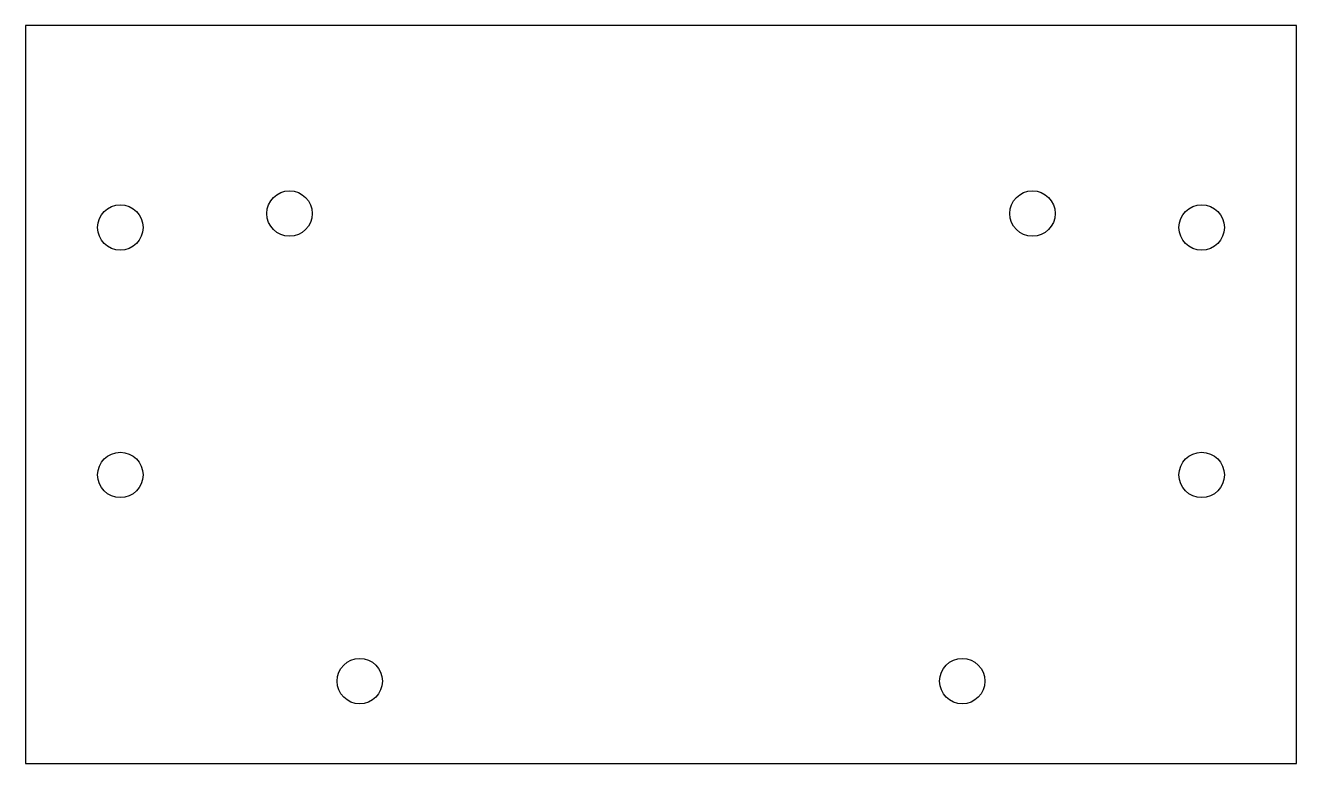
# Model space of a CAD drawing. Header units: millimetres. Extents: x 0 to 154, y 0 to 90.
import ezdxf

# ---------------------------------------------------------------- set-up
doc = ezdxf.new("R2010")
doc.units = ezdxf.units.MM
doc.layers.add('HOLES', color=7, linetype='Continuous')
doc.layers.add('OUTLINE', color=7, linetype='Continuous')

msp = doc.modelspace()

# ---------------------------------------------------------------- linework, layer by layer
at = {"layer": 'HOLES'}
for centre in [(32, 66.69), (122, 66.69), (11.5, 65), (142.5, 65), (11.5, 35), (142.5, 35), (40.5, 10), (113.5, 10)]:
    msp.add_circle(centre, 2.75, dxfattribs=at)
at = {"layer": 'OUTLINE'}
msp.add_lwpolyline([(0, 0), (154, 0), (154, 89.5), (0, 89.5)], close=True, dxfattribs=at)

doc.saveas('drawing.dxf')
